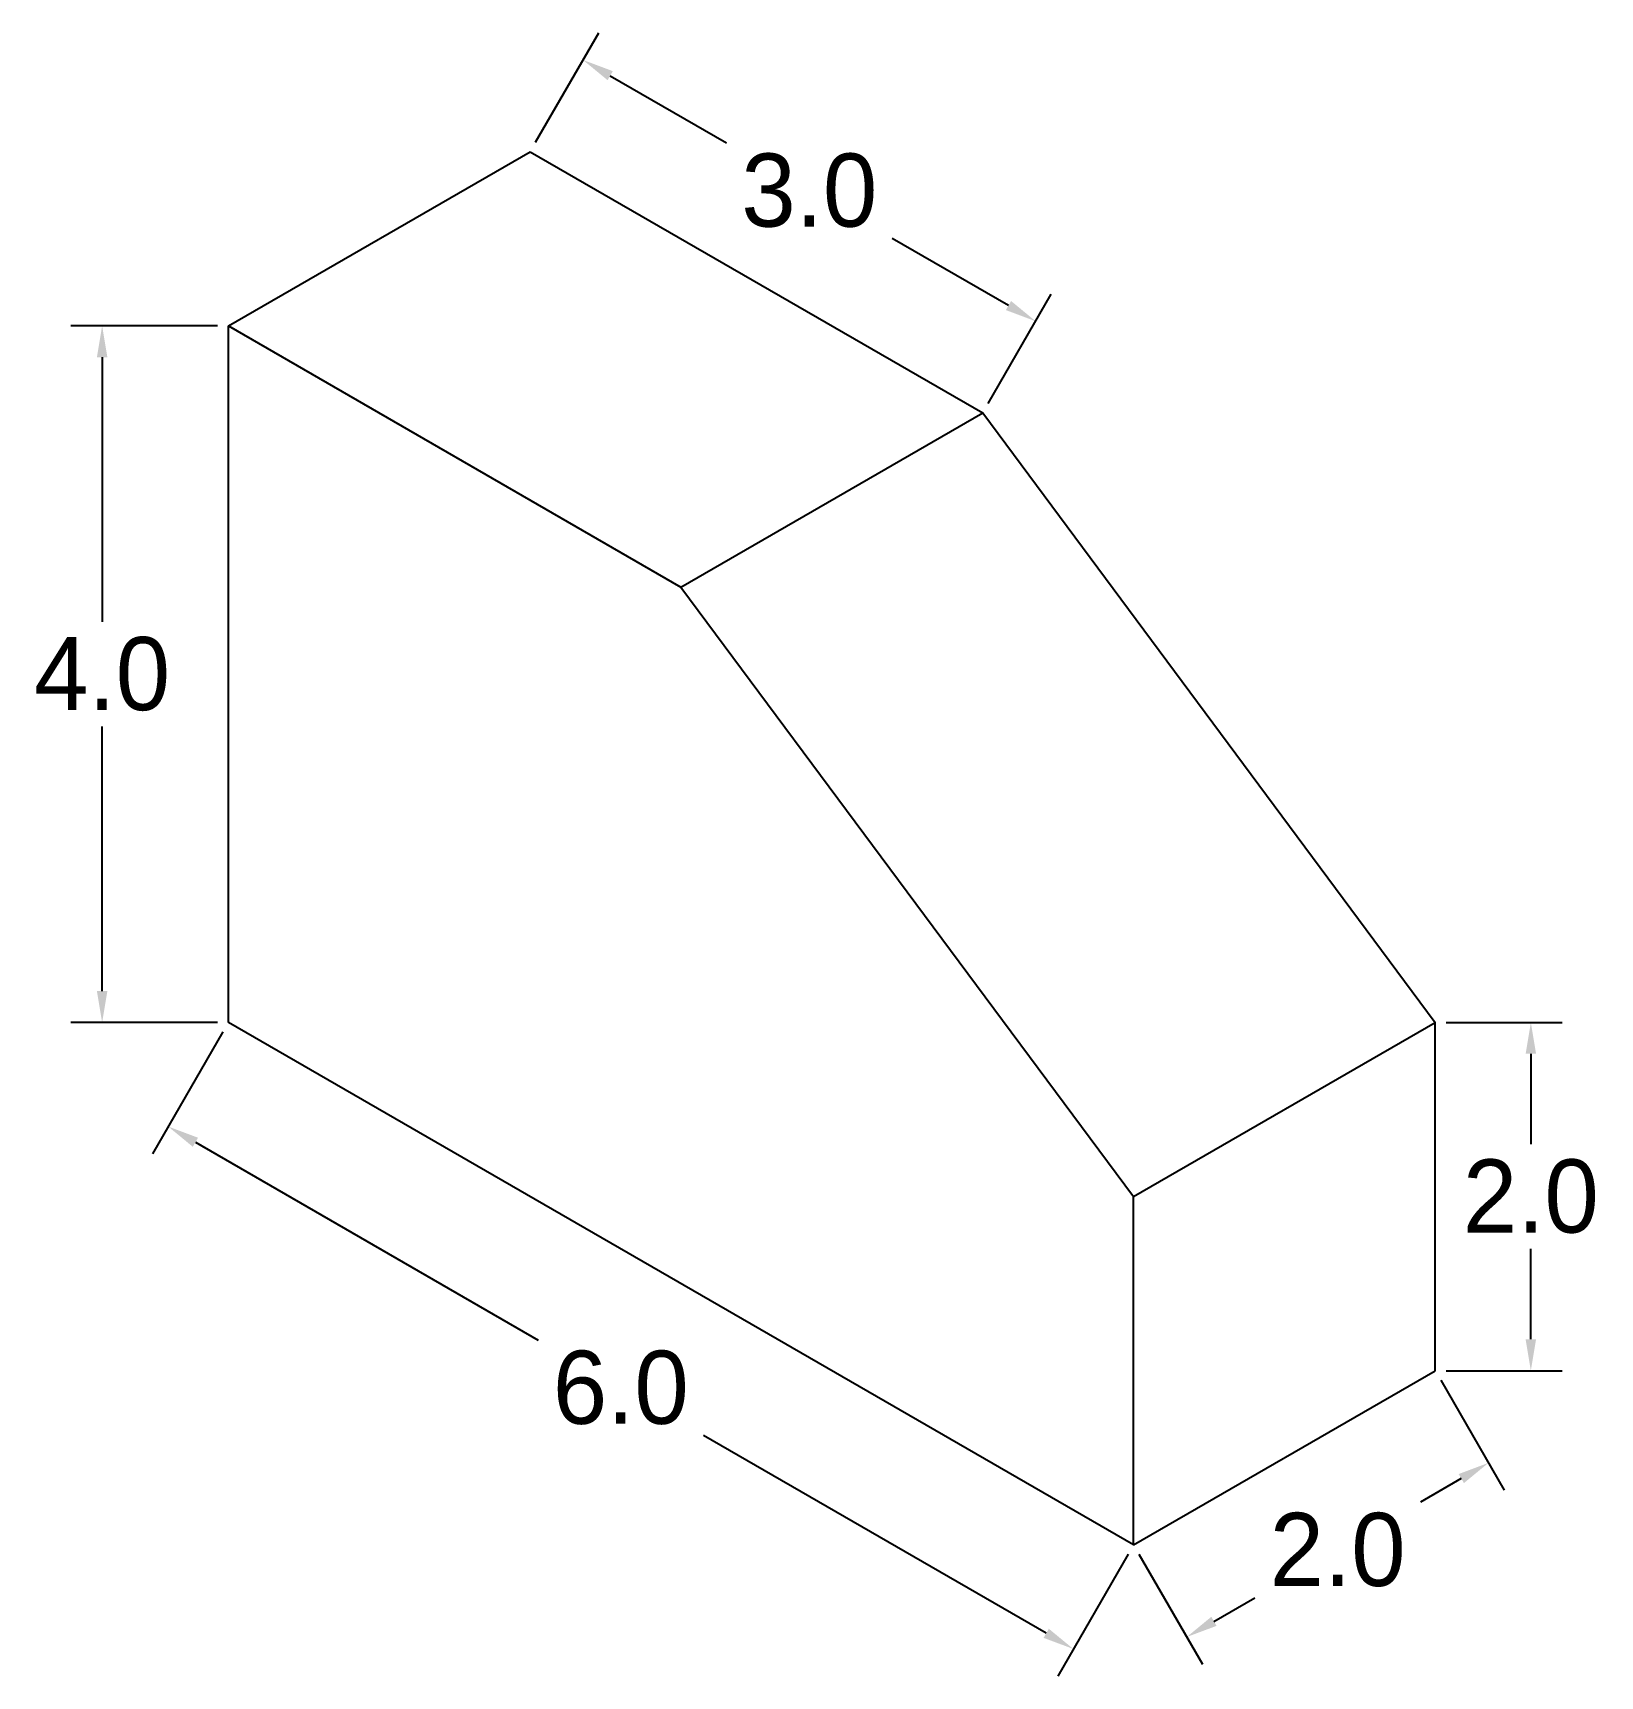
# Model space of a CAD drawing. Header units: inches. Extents: x 52.43 to 61.42, y 9.43 to 18.87.
import ezdxf

# ---------------------------------------------------------------- set-up
doc = ezdxf.new("R2010")
doc.units = ezdxf.units.IN
doc.header["$MEASUREMENT"] = 0
doc.dimstyles.get("Standard").update_dxf_attribs({"dimtxt": 0.42, "dimasz": 0.18, "dimexe": 0.18, "dimexo": 0.0625, "dimgap": 0.09, "dimtad": 0, "dimtih": 1, "dimtoh": 1, "dimdec": 1, "dimzin": 0, "dimdsep": 46, "dimtxsty": 'Standard', "dimcen": 0.09, "dimadec": 0, "dimazin": 0, "dimtfac": 1, "dimtdec": 1, "dimtofl": 0, "dimtmove": 0, "dimatfit": 3, "dimfxl": 1, "dimtolj": 1, "dimtzin": 0, "dimarcsym": 0})

# ---------------------------------------------------------------- blocks, each defined once
blk = doc.blocks.new('*D2')
at = {"color": 0, "lineweight": -2}
for p, q in [((53.5169, 13.1335), (53.1128, 12.4335)), ((53.3587, 12.4994), (55.3259, 11.3636)), ((58.2431, 9.6794), (56.2759, 10.8152)), ((58.7131, 10.1335), (58.309, 9.4335))]:
    blk.add_line(p, q, dxfattribs=at)
at = {"color": 0}
for points in [[(53.3737, 12.5254), (53.3437, 12.4734), (53.2028, 12.5894)], [(58.2581, 9.7054), (58.2281, 9.6534), (58.399, 9.5894)]]:
    blk.add_solid(points, dxfattribs=at)
at = {"layer": 'Defpoints', "color": 0}
for p in [(53.5482, 13.1876), (58.7443, 10.1876), (58.399, 9.5894)]:
    blk.add_point(p, dxfattribs=at)
at = {"color": 0, "insert": (55.8009, 11.0894), "char_height": 0.42, "attachment_point": 5}
blk.add_mtext('\\A1;6.0', dxfattribs=at)
blk = doc.blocks.new('*D3')
at = {"color": 0, "lineweight": -2}
for p, q in [((53.4857, 17.1876), (52.6433, 17.1876)), ((52.8233, 17.0076), (52.8233, 15.4876)), ((52.8233, 13.3676), (52.8233, 14.8876)), ((53.4857, 13.1876), (52.6433, 13.1876))]:
    blk.add_line(p, q, dxfattribs=at)
at = {"color": 0}
for points in [[(52.7933, 17.0076), (52.8533, 17.0076), (52.8233, 17.1876)], [(52.7933, 13.3676), (52.8533, 13.3676), (52.8233, 13.1876)]]:
    blk.add_solid(points, dxfattribs=at)
at = {"layer": 'Defpoints', "color": 0}
for p in [(52.8233, 17.1876), (53.5482, 17.1876), (53.5482, 13.1876)]:
    blk.add_point(p, dxfattribs=at)
at = {"color": 0, "insert": (52.8233, 15.1876), "char_height": 0.42, "attachment_point": 5}
blk.add_mtext('\\A1;4.0', dxfattribs=at)
blk = doc.blocks.new('*D4')
at = {"color": 0, "lineweight": -2}
for p, q in [((55.3115, 18.2417), (55.6742, 18.87)), ((55.7401, 18.6241), (56.4082, 18.2383)), ((58.0264, 17.3041), (57.3582, 17.6898)), ((57.9096, 16.7417), (58.2723, 17.37))]:
    blk.add_line(p, q, dxfattribs=at)
at = {"color": 0}
for points in [[(55.7551, 18.6501), (55.7251, 18.5981), (55.5842, 18.7141)], [(58.0414, 17.3301), (58.0114, 17.2781), (58.1823, 17.2141)]]:
    blk.add_solid(points, dxfattribs=at)
at = {"layer": 'Defpoints', "color": 0}
for p in [(55.2802, 18.1876), (58.1823, 17.2141), (57.8783, 16.6876)]:
    blk.add_point(p, dxfattribs=at)
at = {"color": 0, "insert": (56.8832, 17.9641), "char_height": 0.42, "attachment_point": 5}
blk.add_mtext('\\A1;3.0', dxfattribs=at)
blk = doc.blocks.new('*D5')
at = {"color": 0, "lineweight": -2}
for p, q in [((60.5389, 13.1876), (61.2053, 13.1876)), ((61.0253, 13.0076), (61.0253, 12.4876)), ((61.0253, 11.3676), (61.0253, 11.8876)), ((60.5389, 11.1876), (61.2053, 11.1876))]:
    blk.add_line(p, q, dxfattribs=at)
at = {"color": 0}
for points in [[(60.9953, 13.0076), (61.0553, 13.0076), (61.0253, 13.1876)], [(60.9953, 11.3676), (61.0553, 11.3676), (61.0253, 11.1876)]]:
    blk.add_solid(points, dxfattribs=at)
at = {"layer": 'Defpoints', "color": 0}
for p in [(60.4764, 13.1876), (60.4764, 11.1876), (61.0253, 11.1876)]:
    blk.add_point(p, dxfattribs=at)
at = {"color": 0, "insert": (61.0253, 12.1876), "char_height": 0.42, "attachment_point": 5}
blk.add_mtext('\\A1;2.0', dxfattribs=at)
blk = doc.blocks.new('*D6')
at = {"color": 0, "lineweight": -2}
for p, q in [((60.5076, 11.1335), (60.872, 10.5023)), ((60.6261, 10.5682), (60.391, 10.4324)), ((58.7756, 10.1335), (59.14, 9.5023)), ((59.2059, 9.7482), (59.441, 9.884))]:
    blk.add_line(p, q, dxfattribs=at)
at = {"color": 0}
for points in [[(60.6111, 10.5942), (60.6411, 10.5422), (60.782, 10.6582)], [(59.1909, 9.7742), (59.2209, 9.7222), (59.05, 9.6582)]]:
    blk.add_solid(points, dxfattribs=at)
at = {"layer": 'Defpoints', "color": 0}
for p in [(60.4764, 11.1876), (60.782, 10.6582), (58.7443, 10.1876)]:
    blk.add_point(p, dxfattribs=at)
at = {"color": 0, "insert": (59.916, 10.1582), "char_height": 0.42, "attachment_point": 5}
blk.add_mtext('\\A1;2.0', dxfattribs=at)

msp = doc.modelspace()

# ---------------------------------------------------------------- linework, layer by layer
for p, q in [((53.5482, 17.1876), (55.2802, 18.1876)), ((55.2802, 18.1876), (57.8783, 16.6876)), ((53.5482, 13.1876), (53.5482, 17.1876)), ((53.5482, 17.1876), (56.1463, 15.6876)), ((56.1463, 15.6876), (57.8783, 16.6876)), ((57.8783, 16.6876), (60.4764, 13.1876)), ((56.1463, 15.6876), (58.7443, 12.1876)), ((58.7443, 10.1876), (53.5482, 13.1876)), ((58.7443, 12.1876), (60.4764, 13.1876)), ((60.4764, 11.1876), (60.4764, 13.1876)), ((58.7443, 10.1876), (58.7443, 12.1876)), ((58.7443, 10.1876), (60.4764, 11.1876))]:
    msp.add_line(p, q)

# ---------------------------------------------------------------- dimensions: what is measured, and where the dimension line sits
for p1, p2, distance, picture, middle in [((55.2802, 18.1876), (57.8783, 16.6876), 0.6079, '*D4', (56.8832, 17.9641)), ((53.5482, 13.1876), (53.5482, 17.1876), 0.7249, '*D3', (52.8233, 15.1876)), ((53.5482, 13.1876), (58.7443, 10.1876), -0.6907, '*D2', (55.8009, 11.0894)), ((60.4764, 13.1876), (60.4764, 11.1876), 0.5489, '*D5', (61.0253, 12.1876)), ((58.7443, 10.1876), (60.4764, 11.1876), -0.6113, '*D6', (59.916, 10.1582))]:
    dim = msp.add_aligned_dim(p1=p1, p2=p2, distance=distance, dimstyle='Standard')
    dim.commit()
    dim.dimension.update_dxf_attribs({"geometry": picture, "text_midpoint": middle})

doc.saveas('drawing.dxf')
